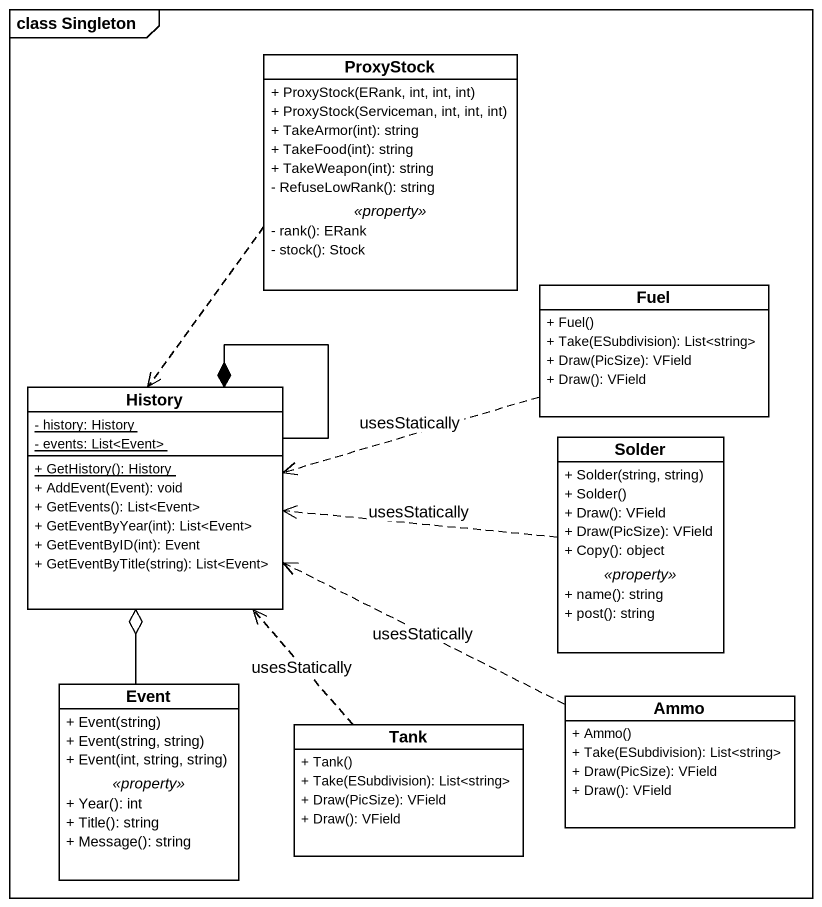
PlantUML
@startuml
mainframe class Singleton
hide circle
hide empty members
skinparam classAttributeIconSize 0
class ProxyStock {
  + ProxyStock(ERank, int, int, int)
  + ProxyStock(Serviceman, int, int, int)
  + TakeArmor(int): string
  + TakeFood(int): string
  + TakeWeapon(int): string
  - RefuseLowRank(): string
  .. <<property>> ..
  - rank(): ERank
  - stock(): Stock
}
class Fuel {
  + Fuel()
  + Take(ESubdivision): List<string>
  + Draw(PicSize): VField
  + Draw(): VField
}
class History {
  {static} - history: History
  {static} - events: List<Event>
  {static} + GetHistory(): History
  + AddEvent(Event): void
  + GetEvents(): List<Event>
  + GetEventByYear(int): List<Event>
  + GetEventByID(int): Event
  + GetEventByTitle(string): List<Event>
}
class Solder {
  + Solder(string, string)
  + Solder()
  + Draw(): VField
  + Draw(PicSize): VField
  + Copy(): object
  .. <<property>> ..
  + name(): string
  + post(): string
}
class Event {
  + Event(string)
  + Event(string, string)
  + Event(int, string, string)
  .. <<property>> ..
  + Year(): int
  + Title(): string
  + Message(): string
}
class Tank {
  + Tank()
  + Take(ESubdivision): List<string>
  + Draw(PicSize): VField
  + Draw(): VField
}
class Ammo {
  + Ammo()
  + Take(ESubdivision): List<string>
  + Draw(PicSize): VField
  + Draw(): VField
}
ProxyStock ..> History
Fuel .left.> History : usesStatically
History --* History
Solder .left.> History : usesStatically
Event -up-o History
Tank .up.> History : usesStatically
Ammo .left.> History : usesStatically
@enduml
